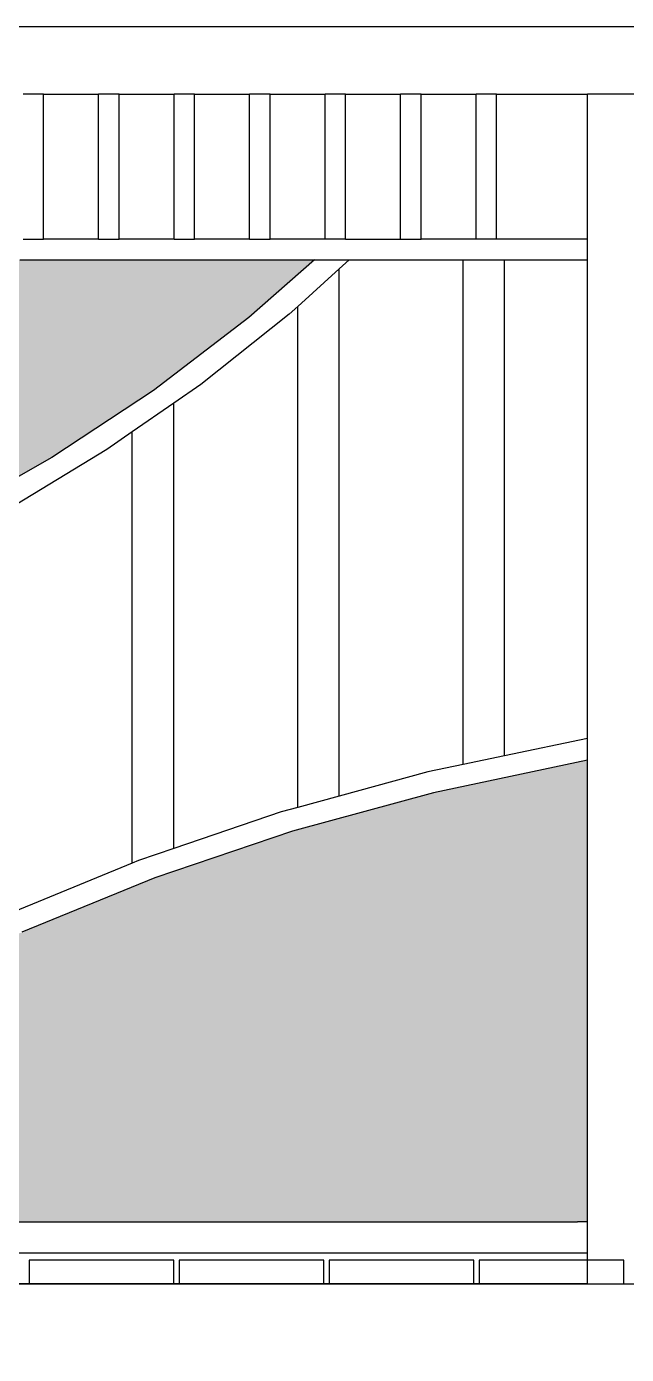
# Model space of a CAD drawing. Extents: x 396092 to 455492, y 17293 to 132793.
# Drawn here: x 436509 to 437089, y 59823 to 61106 of the extents above; entities that cross this region are included whole.
import ezdxf

# ---------------------------------------------------------------- set-up
doc = ezdxf.new("R2010")
doc.units = 0
doc.header["$LTSCALE"] = 1000
doc.header["$MEASUREMENT"] = 0
for name, color, linetype in [('MU', 34, 'Continuous'), ('W-FLOAT_BOWL浮筒', 253, 'Continuous'), ('W-STEEL_FRAME钢架', 3, 'Continuous'), ('W-WOOD_FLOOR木地板', 30, 'Continuous')]:
    doc.layers.add(name, color=color, linetype=linetype)

# ---------------------------------------------------------------- blocks, each defined once
blk = doc.blocks.new('*U4')
at = {"layer": 'W-WOOD_FLOOR木地板'}
blk.add_lwpolyline([(-70, -11.5), (70, -11.5), (70, 11.5), (-70, 11.5)], close=True, dxfattribs=at)

msp = doc.modelspace()

# ---------------------------------------------------------------- hatches: boundary and pattern name
h = msp.add_hatch()
h.set_pattern_fill('HEX', color=8, scale=20)
h.set_pattern_definition([(0, (119873.977, 11692.743), (0, 32.99556), [19.05, -38.1]), (120, (119873.977, 11692.743), (-28.5749932, -16.49778), [19.05, -38.1]), (60, (119893.027, 11692.743), (-28.5749932, 16.49778), [19.05, -38.1])])
h.paths.add_polyline_path([(432353.4, 60675.8), (432438.5, 60746.2), (432517.3, 60821.3), (432571.4, 60881), (432295.9, 60881), (432266.9, 60848.6), (432215.8, 60798.9), (432160.8, 60752.2), (432102.1, 60708.6), (432040, 60668.4), (431974.7, 60631.8), (431906.6, 60598.9), (431836, 60569.8), (431763.2, 60544.7), (431688.5, 60523.7), (431631.5, 60510.7), (431631.5, 60346.9), (431737.2, 60372.8), (431849.9, 60407.8), (431959.3, 60449.2), (432064.9, 60497), (432166.1, 60550.9), (432262.4, 60610.6)])
h.paths.add_polyline_path([(434231.5, 60207.3), (434131.2, 60260.5), (434036.6, 60302.8), (433938.6, 60339.4), (433837.6, 60369.9), (433734.3, 60394.4), (433653.9, 60408.4), (433572.6, 60417.8), (433490.6, 60422.5), (433408.5, 60422.6), (433326.6, 60418), (433245.2, 60408.8), (433164.8, 60395), (433085.7, 60376.6), (433004.2, 60352.3), (432925.2, 60323), (432849.1, 60288.7), (432776.4, 60249.8), (432587.2, 60130.7), (432460.4, 60062.6), (432327.7, 60002.6), (432190, 59951), (434221.7, 59951), (434231.5, 59951)])
h.paths.add_polyline_path([(434602.5, 60022.1), (434525, 60088.5), (434451.5, 60142.7), (434451.5, 59951), (434673.7, 59951)])
h.paths.add_polyline_path([(436299.4, 60747.5), (436367.4, 60795), (436431.4, 60846.2), (436469.3, 60881), (434498.4, 60881), (434534.8, 60847.5), (434597.1, 60797.4), (434663.3, 60750.8), (434733, 60707.9), (434806, 60668.9), (434882, 60634), (434960.6, 60603.2), (435041.5, 60576.9), (435124.3, 60555), (435208.7, 60537.7), (435294.3, 60525), (435382.9, 60516.8), (435471.9, 60513.7), (435561, 60515.5), (435649.8, 60522.3), (435737.8, 60534.1), (435824.6, 60550.7), (435909.8, 60572.1), (435993.2, 60598.3), (436074.1, 60629.1), (436152.4, 60664.3), (436227.6, 60703.8)], flags=17)
h.paths.add_polyline_path([(434943.7, 60586.8), (434862.1, 60619.2), (434783.4, 60656.1), (434707.9, 60697.3), (434635.8, 60742.5), (434567.7, 60791.7), (434503.7, 60844.6), (434465.3, 60881), (434451.5, 60881), (434451.5, 60750.6), (434580.1, 60659.2), (434669.1, 60607.3), (434762.5, 60560.8), (434859.6, 60519.9), (434960, 60485), (435063.2, 60456), (435168.6, 60433.3), (435275.8, 60416.8), (435384.1, 60406.8), (435492.9, 60403.2), (435601.9, 60406), (435727, 60416.8), (435850.8, 60434.8), (435972.8, 60460.2), (436092.3, 60492.6), (436208.7, 60532), (436321.4, 60578.2), (436429.8, 60630.8), (436533.4, 60689.8), (436631.7, 60754.7), (436724, 60825.2), (436787.4, 60881), (436502.4, 60881), (436462.9, 60843.6), (436397.6, 60789.8), (436327.9, 60739.9), (436254.3, 60694), (436177.1, 60652.4), (436096.5, 60615.3), (436013.1, 60582.9), (435927.2, 60555.2), (435839.1, 60532.6), (435749.4, 60514.9), (435658.5, 60502.4), (435566.7, 60495.1), (435474.5, 60493), (435382.3, 60496.2), (435290.7, 60504.5), (435201.6, 60517.8), (435113.8, 60536), (435027.7, 60559)])
h.paths.add_polyline_path([(437051.5, 60397.1), (436902.5, 60365.8), (436766.1, 60328.5), (436633.2, 60283.5), (436504.4, 60230.9), (436380.3, 60171.1), (436261.6, 60104.3), (436148.8, 60030.8), (436042.5, 59951), (437041.7, 59951), (437051.5, 59951)])
h.paths.add_polyline_path([(438074.9, 60192.4), (438014.6, 60231.9), (437951.4, 60268), (437885.4, 60300.6), (437816.9, 60329.6), (437746.3, 60354.8), (437673.8, 60376.1), (437599.8, 60393.4), (437524.6, 60406.7), (437448.5, 60415.8), (437371.8, 60420.8), (437294.9, 60421.6), (437218.1, 60418.3), (437151.5, 60411.7), (437151.5, 59951), (438231.5, 59951), (438231.5, 60058.9), (438185.3, 60104), (438131.8, 60149.7)])
h.paths.add_polyline_path([(438231.5, 60815), (438199.9, 60842.1), (438160, 60881), (437932, 60881), (438004.2, 60813.7), (438105.5, 60732.6), (438214, 60658), (438231.5, 60647.7)])
h.paths.add_polyline_path([(438231.5, 60881), (438192.7, 60881), (438231.5, 60844.3)], flags=16)
h.paths.add_polyline_path([(439088.1, 60881), (438391.5, 60881), (438391.5, 60723.4), (438455.1, 60684.1), (438536.5, 60640.7), (438621.4, 60602.1), (438709.4, 60568.5), (438799.9, 60540.1), (438892.7, 60516.9), (438987.2, 60499.1), (439082.9, 60486.8), (439150, 60482.1)])
h.paths.add_polyline_path([(439153.3, 60461.3), (439095.5, 60464.9), (439003, 60475.7), (438911.6, 60491.6), (438821.6, 60512.5), (438733.6, 60538.2), (438647.7, 60568.6), (438564.5, 60603.6), (438484.3, 60643.2), (438407.3, 60687), (438391.5, 60697.3), (438391.5, 60559.1), (438449.7, 60530.1), (438568.7, 60480.2), (438691.6, 60437.4), (438818, 60402), (438947.1, 60374), (439078.2, 60353.8), (439171.3, 60345)])

# ---------------------------------------------------------------- linework, layer by layer
at = {"layer": 'MU', "color": 37}
for p, q in [((434351.5, 61106.4), (438231.5, 61106.4)), ((436525.5, 61041), (436505.7, 61041)), ((436525.5, 60901), (436525.5, 61041)), ((436525.5, 61041), (436578.7, 61041)), ((436598.5, 61041), (436578.7, 61041)), ((436578.7, 60901), (436578.7, 61041)), ((436598.5, 60901), (436598.5, 61041)), ((436598.5, 61041), (436651.7, 61041)), ((436671.5, 61041), (436651.7, 61041)), ((436651.7, 60901), (436651.7, 61041)), ((436671.5, 60901), (436671.5, 61041)), ((436671.5, 61041), (436724.7, 61041)), ((436744.5, 61041), (436724.7, 61041)), ((436724.7, 60901), (436724.7, 61041)), ((436744.5, 60901), (436744.5, 61041)), ((436744.5, 61041), (436797.7, 61041)), ((436817.5, 61041), (436797.7, 61041)), ((436797.7, 60901), (436797.7, 61041)), ((436817.5, 60901), (436817.5, 61041)), ((436817.5, 61041), (436870.7, 61041)), ((436890.5, 61041), (436870.7, 61041)), ((436870.7, 60901), (436870.7, 61041)), ((436890.5, 60901), (436890.5, 61041)), ((436890.5, 61041), (436943.7, 61041)), ((436963.5, 61041), (436943.7, 61041)), ((436943.7, 60901), (436943.7, 61041)), ((436963.5, 60901), (436963.5, 61041)), ((436963.5, 61041), (437051.5, 61041)), ((437151.5, 61041), (437051.5, 61041)), ((437051.5, 60901), (437051.5, 61041)), ((436505.7, 60901), (436525.5, 60901)), ((436578.7, 60901), (436525.5, 60901)), ((436578.7, 60901), (436598.5, 60901)), ((436651.7, 60901), (436598.5, 60901)), ((436651.7, 60901), (436671.5, 60901)), ((436724.7, 60901), (436671.5, 60901)), ((436724.7, 60901), (436744.5, 60901)), ((436797.7, 60901), (436744.5, 60901)), ((436817.5, 60901), (436797.7, 60901)), ((436817.5, 60901), (436870.7, 60901)), ((436870.7, 60901), (436890.5, 60901)), ((436931.3, 60901), (436890.5, 60901)), ((436943.7, 60901), (436931.3, 60901)), ((436963.5, 60901), (436943.7, 60901)), ((436971.3, 60901), (436963.5, 60901)), ((437051.5, 60901), (436971.3, 60901)), ((437051.5, 60881), (437051.5, 60901)), ((436502.4, 60881), (436787.4, 60881)), ((436787.4, 60881), (436724, 60825.2)), ((436811.3, 60872.1), (436771.3, 60835.8)), ((436787.4, 60881), (436821.1, 60881)), ((436821.1, 60881), (436811.3, 60872.1)), ((436811.3, 60362.5), (436811.3, 60872.1)), ((436821.1, 60881), (436931.3, 60881)), ((436931.3, 60393.1), (436931.3, 60881)), ((436931.3, 60881), (436971.3, 60881)), ((436971.3, 60401.5), (436971.3, 60881)), ((436971.3, 60881), (437051.5, 60881)), ((437051.5, 59951), (437051.5, 60881)), ((436771.3, 60835.8), (436763.1, 60828.4)), ((436771.3, 60351.6), (436771.3, 60835.8)), ((436724, 60825.2), (436631.7, 60754.7)), ((436763.1, 60828.4), (436677.5, 60760.5)), ((436677.5, 60760.5), (436651.3, 60742.3)), ((436631.7, 60754.7), (436533.4, 60689.8)), ((436651.3, 60742.3), (436611.3, 60714.5)), ((436651.3, 60311.8), (436651.3, 60742.3)), ((436611.3, 60714.5), (436586.6, 60697.4)), ((436611.3, 60297.7), (436611.3, 60714.5)), ((436586.6, 60697.4), (436491.3, 60639.7)), ((436533.4, 60689.8), (436429.8, 60630.8)), ((437051.5, 60418.3), (436971.3, 60401.5)), ((437051.5, 60397.1), (436902.5, 60365.8)), ((436971.3, 60401.5), (436931.3, 60393.1)), ((436897, 60385.9), (436811.3, 60362.5)), ((436931.3, 60393.1), (436897, 60385.9)), ((436902.5, 60365.8), (436766.1, 60328.5)), ((436811.3, 60362.5), (436771.3, 60351.6)), ((436755.3, 60347.2), (436651.3, 60311.8)), ((436771.3, 60351.6), (436755.3, 60347.2)), ((436766.1, 60328.5), (436633.2, 60283.5)), ((436651.3, 60311.8), (436617.3, 60300.2)), ((436611.3, 60297.7), (436491.3, 60248.3)), ((436617.3, 60300.2), (436611.3, 60297.7)), ((436633.2, 60283.5), (436504.4, 60230.9)), ((436042.5, 59951), (437041.7, 59951)), ((437051.5, 59951), (437041.7, 59951)), ((437051.5, 59921), (437051.5, 59951)), ((434451.5, 59921), (437051.5, 59921)), ((437051.5, 59891), (437051.5, 59921)), ((437051.5, 59891), (434451.5, 59891)), ((437051.5, 59891), (437151.5, 59891))]:
    msp.add_line(p, q, dxfattribs=at)
at = {"layer": 'W-STEEL_FRAME钢架', "elevation": 3000}
msp.add_lwpolyline([(415731.5, 59791), (406061.5, 59791), (406061.5, 59891), (440561.5, 59891), (440561.5, 59791), (438391.5, 59791)], dxfattribs=at)

# ---------------------------------------------------------------- block references
at = {"layer": 'W-FLOAT_BOWL浮筒', "color": 0, "linetype": 'ByBlock', "lineweight": -2, "transparency": 16777216}
for p in [(436581.5, 59902.5, 3000), (436726.5, 59902.5, 3000), (436871.5, 59902.5, 3000), (437016.5, 59902.5, 3000)]:
    msp.add_blockref('*U4', p, dxfattribs=at)

doc.saveas('drawing.dxf')
